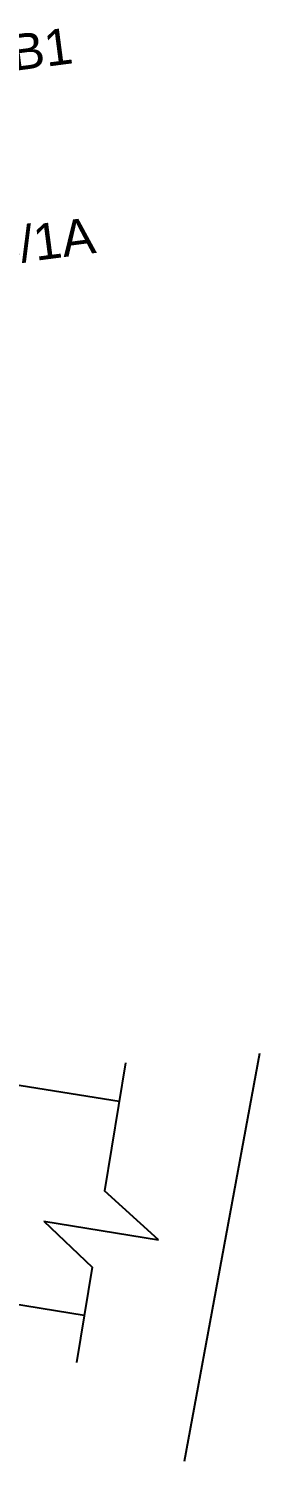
# Model space of a CAD drawing. Header units: metres. Extents: x 21671 to 43338, y -49512 to -25104.
# Drawn here: x 21750.8 to 21760.3, y -25220.3 to -25160.8 of the extents above; entities that cross this region are included whole.
import ezdxf

# ---------------------------------------------------------------- set-up
doc = ezdxf.new("R2010")
doc.units = ezdxf.units.M
doc.styles.get("Standard").update_dxf_attribs({"font": 'arial.ttf'})

msp = doc.modelspace()

# ---------------------------------------------------------------- linework, layer by layer
for p, q in [((21754.521, -25205.31), (21700.424, -25196.708)), ((21754.783, -25203.714), (21753.913, -25209.024)), ((21753.066, -25214.192), (21698.969, -25205.589)), ((21756.142, -25211.055), (21753.913, -25209.024)), ((21751.39, -25210.279), (21756.142, -25211.055)), ((21751.39, -25210.279), (21753.393, -25212.195)), ((21753.393, -25212.195), (21752.746, -25216.15))]:
    msp.add_line(p, q)
at = {"color": 6}
msp.add_line((21760.333, -25203.32), (21757.216, -25220.25), dxfattribs=at)

# ---------------------------------------------------------------- texts
for s, p in [('S.NO.83/1B1', (21740.417, -25163.826)), ('S.NO.84/1A', (21742.51, -25171.548))]:
    msp.add_text(s, height=1.5, rotation=7.47188).set_placement(p)

doc.saveas('drawing.dxf')
